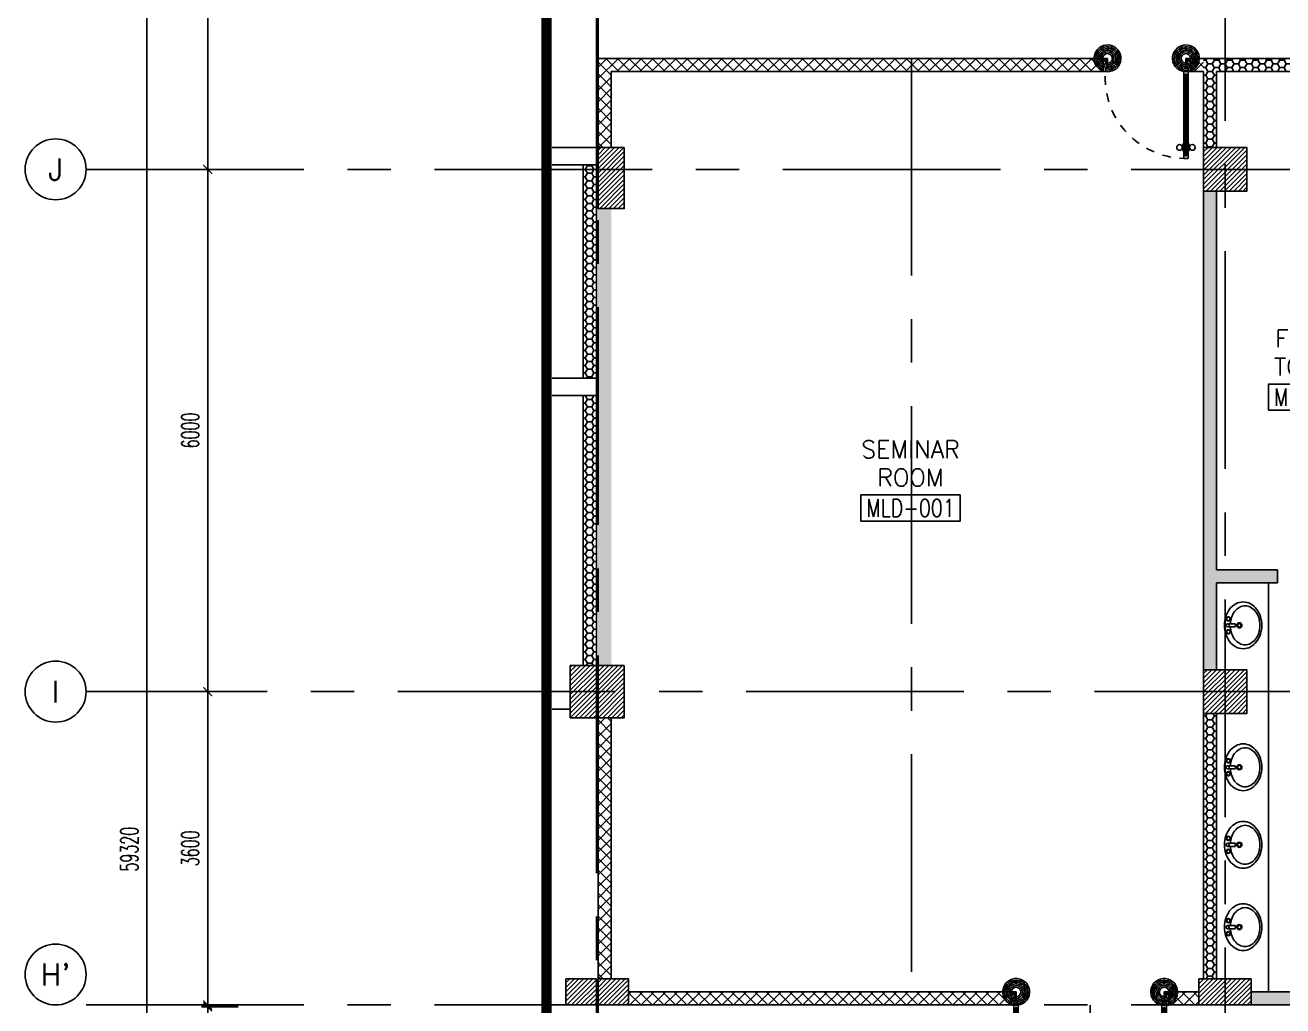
# Model space of a CAD drawing. Extents: x 417866.9 to 417960.2, y 43448 to 43538.2.
# Drawn here: x 417866.92 to 417881.36, y 43494.48 to 43505.75 of the extents above; entities that cross this region are included whole.
import ezdxf
from ezdxf.enums import TextEntityAlignment as Align

# ---------------------------------------------------------------- set-up
doc = ezdxf.new("R2010")
doc.units = 0
doc.header["$MEASUREMENT"] = 0
doc.header["$PDMODE"] = 3
doc.header["$PDSIZE"] = 0.1
for name, pattern in [('CENTER2', [1.125, 0.75, -0.125, 0.125, -0.125]), ('CENTERX2', [4, 2.5, -0.5, 0.5, -0.5]), ('HIDDEN', [0.375, 0.25, -0.125])]:
    doc.linetypes.add(name, pattern=pattern)
doc.layers.get('0').update_dxf_attribs({"linetype": 'CONTINUOUS'})
doc.layers.get('DEFPOINTS').update_dxf_attribs({"linetype": 'CONTINUOUS'})
for name, color, linetype in [('AX-CR', 2, 'CONTINUOUS'), ('AX-DIM', 4, 'CONTINUOUS'), ('AX-TXT', 6, 'CONTINUOUS'), ('AXES', 11, 'CENTERX2'), ('COL', 2, 'CONTINUOUS'), ('DOOR', 4, 'CONTINUOUS'), ('EJ', 8, 'CONTINUOUS'), ('ELEV', 2, 'CONTINUOUS'), ('FIX', 3, 'CONTINUOUS'), ('HAT', 8, 'CONTINUOUS'), ('RM-BOX', 2, 'CONTINUOUS'), ('RM-NAME', 2, 'CONTINUOUS'), ('RM-NO', 2, 'CONTINUOUS'), ('WALL', 2, 'CONTINUOUS'), ('WallType', 11, 'CONTINUOUS'), ('WallType2', 3, 'CONTINUOUS')]:
    doc.layers.add(name, color=color, linetype=linetype)
doc.styles.add('ROMANS', font='ROMANS.shx', dxfattribs={"width": 0.6})
doc.dimstyles.new('STANDARD in', dxfattribs={"dimtxt": 0.2, "dimasz": 0.1, "dimexe": 0.07, "dimexo": 0.05, "dimgap": 0.1, "dimtad": 1, "dimdec": 0, "dimlfac": 1000, "dimzin": 0, "dimdsep": 46, "dimtxsty": 'ROMANS', "dimblk": 'ARCHTICK', "dimcen": 0.05, "dimdle": 0.05, "dimclrd": 4, "dimclre": 4, "dimclrt": 2, "dimadec": 0, "dimazin": 0, "dimtfac": 1, "dimtdec": 0, "dimtmove": 2, "dimatfit": 3, "dimfxl": 0, "dimtolj": 1, "dimtzin": 0, "dimarcsym": 0})
pattern_1 = [(45, (0, 0), (-0.066291260736, 0.066291260736), []), (135, (0, 0), (-0.066291260736, -0.066291260736), [])]
pattern_2 = [(0, (0, 0), (0.075, 0.04330127), [0.05, -0.1]), (120, (0, 0), (-0.074999999836, 0.043301270284), [0.05, -0.1]), (60, (0, 0), (1.64e-10, 0.086602540284), [-0.1, 0.05])]

# ---------------------------------------------------------------- blocks, each defined once
blk = doc.blocks.new('A$C272A55A0')
at = {"layer": 'DOOR', "color": 0, "linetype": 'ByBlock'}
for p, q in [((0, 900), (0, 1050)), ((50, 1050), (0, 1050)), ((50, 950), (50, 1050)), ((1750, 950), (1750, 1050)), ((1750, 1050), (1800, 1050)), ((1800, 1050), (1800, 900)), ((0, 900), (25, 900)), ((25, 950), (50, 950)), ((25, 900), (25, 950)), ((75, 900), (25, 900)), ((25, 850), (25, 900)), ((58, 870), (42, 870)), ((42, 870), (42, 850)), ((58, 850), (58, 870)), ((75, 900), (75, 850)), ((1725, 900), (1775, 900)), ((1725, 900), (1725, 850)), ((1742, 870), (1758, 870)), ((1742, 850), (1742, 870)), ((1775, 950), (1750, 950)), ((1758, 870), (1758, 850)), ((1775, 900), (1775, 950)), ((1800, 900), (1775, 900)), ((1775, 850), (1775, 900)), ((42, 850), (25, 850)), ((75, 850), (58, 850)), ((1725, 850), (1742, 850)), ((1758, 850), (1775, 850)), ((1718, 160), (1709, 160)), ((1709, 95), (1709, 160)), ((1725, 173), (1718, 173)), ((1718, 173), (1718, 83)), ((1718, 95), (1718, 160)), ((1775, 173), (1782, 173)), ((1782, 173), (1782, 83)), ((1782, 160), (1791, 160)), ((1782, 95), (1782, 160)), ((1791, 95), (1791, 160)), ((25, 50), (42, 50)), ((25, 50), (25, 0)), ((25, 0), (75, 0)), ((75, 0), (25, 0)), ((42, 50), (42, 30)), ((42, 30), (58, 30)), ((58, 50), (75, 50)), ((58, 50), (58, 30)), ((75, 50), (75, 0)), ((1718, 95), (1709, 95)), ((1725, 83), (1718, 83)), ((1742, 50), (1725, 50)), ((1725, 50), (1725, 0)), ((1775, 0), (1725, 0)), ((1725, 0), (1775, 0)), ((1742, 50), (1742, 30)), ((1758, 30), (1742, 30)), ((1775, 50), (1758, 50)), ((1758, 50), (1758, 30)), ((1775, 83), (1782, 83)), ((1775, 50), (1775, 0)), ((1782, 95), (1791, 95))]:
    blk.add_line(p, q, dxfattribs=at)
at = {"layer": 'DOOR', "color": 9, "linetype": 'ByBlock'}
for p, q in [((50, 1050), (0, 1010)), ((50, 1050), (0, 937)), ((50, 1050), (37, 950)), ((1750, 1050), (1800, 1010)), ((1750, 1050), (1800, 937)), ((1750, 1050), (1763, 950))]:
    blk.add_line(p, q, dxfattribs=at)
at = {"layer": 'DOOR', "linetype": 'ByBlock'}
for p, q in [((25, 850), (25, 50)), ((42, 850), (42, 50)), ((58, 850), (58, 50)), ((75, 50), (75, 850)), ((1725, 50), (1725, 850)), ((1742, 850), (1742, 50)), ((1758, 850), (1758, 50)), ((1775, 850), (1775, 50))]:
    blk.add_line(p, q, dxfattribs=at)
at = {"layer": 'DOOR', "color": 0, "linetype": 'ByBlock'}
for centre in [(1676, 128), (1824, 128)]:
    blk.add_circle(centre, 32.4, dxfattribs=at)
at = {"layer": 'DOOR', "color": 9, "linetype": 'ByBlock'}
for centre, radius, start, end in [((50, 1050), 54.4, 203.2074, 270), ((50, 1050), 34.4, 180, 270), ((50, 1050), 14.4, 180, 270), ((1750, 1050), 14.4, 270, 0), ((1750, 1050), 34.4, 270, 0), ((1750, 1050), 54.4, 270, 336.7926), ((50, 1050), 74.4, 227.7764, 270), ((50, 1050), 94.4, 238.0182, 270), ((50, 1050), 114, 244.0838, 257.3774), ((50, 1050), 134, 248.1598, 259.28), ((50, 1050), 154, 251.1053, 256.2858), ((1750, 1050), 74.4, 270, 312.2236), ((1750, 1050), 94.4, 270, 301.9818), ((1750, 1050), 114, 282.6226, 295.9162), ((1750, 1050), 134, 280.72, 291.8402), ((1750, 1050), 154, 283.7142, 288.8947)]:
    blk.add_arc(centre, radius, start, end, dxfattribs=at)
at = {"layer": 'DOOR', "linetype": 'HIDDEN', "ltscale": 0.5}
for centre, start, end in [((50, 851), 268.3174, 3.2965), ((1750, 851), 176.7035, 271.6826)]:
    blk.add_arc(centre, 851, start, end, dxfattribs=at)
at = {"layer": 'WALL', "linetype": 'ByBlock'}
blk.add_line((1800, 900), (1800, 1050), dxfattribs=at)
blk = doc.blocks.new('RM1')
at = {"layer": 'RM-BOX'}
blk.add_lwpolyline([(570, -200), (-570, -200), (-570, -500), (570, -500)], close=True, dxfattribs=at)
at = {"layer": 'RM-NAME', "style": 'ROMANS'}
for tag, p in [('ROOMNAME1', (0, 324)), ('ROOMNAME2', (0, 0))]:
    blk.add_attdef(tag, text='', height=200, dxfattribs=at).set_placement(p, align=Align.MIDDLE)
at = {"layer": 'RM-NO', "style": 'ROMANS', "width": 0.8}
blk.add_attdef('ROOMNO', text='', height=200, dxfattribs=at).set_placement((0, -350), align=Align.MIDDLE)
blk = doc.blocks.new('A$C24ED45A6')
at = {"layer": 'DOOR', "color": 0, "linetype": 'ByBlock'}
for p, q in [((909, 1055), (909, 990)), ((918, 1055), (909, 1055)), ((918, 978), (918, 1068)), ((925, 1068), (918, 1068)), ((918, 1055), (918, 990)), ((925, 1100), (925, 1150)), ((925, 1150), (975, 1150)), ((975, 1150), (925, 1150)), ((942, 1100), (925, 1100)), ((942, 1100), (942, 1120)), ((958, 1120), (942, 1120)), ((958, 1100), (958, 1120)), ((975, 1100), (958, 1100)), ((975, 1100), (975, 1150)), ((975, 1068), (982, 1068)), ((982, 978), (982, 1068)), ((982, 1055), (982, 990)), ((982, 1055), (991, 1055)), ((991, 1055), (991, 990)), ((918, 990), (909, 990)), ((925, 978), (918, 978)), ((975, 978), (982, 978)), ((982, 990), (991, 990)), ((0, 0), (0, 150)), ((0, 150), (25, 150)), ((25, 150), (25, 100)), ((925, 150), (925, 200)), ((925, 200), (942, 200)), ((925, 150), (975, 150)), ((942, 200), (942, 180)), ((942, 180), (958, 180)), ((958, 180), (958, 200)), ((958, 200), (975, 200)), ((975, 200), (975, 150)), ((1000, 150), (975, 150)), ((975, 150), (975, 100)), ((1000, 150), (1000, 0)), ((50, 0), (0, 0)), ((25, 100), (50, 100)), ((50, 100), (50, 0)), ((975, 100), (950, 100)), ((950, 100), (950, 0)), ((950, 0), (1000, 0))]:
    blk.add_line(p, q, dxfattribs=at)
at = {"layer": 'DOOR', "linetype": 'ByBlock'}
for p, q in [((925, 1100), (925, 200)), ((942, 200), (942, 1100)), ((958, 200), (958, 1100)), ((975, 200), (975, 1100))]:
    blk.add_line(p, q, dxfattribs=at)
at = {"layer": 'DOOR', "color": 9, "linetype": 'ByBlock'}
for p, q in [((50, 0), (0, 114)), ((50, 0), (0, 40)), ((50, 0), (37, 100)), ((950, 0), (1000, 114)), ((950, 0), (963, 100)), ((950, 0), (1000, 40))]:
    blk.add_line(p, q, dxfattribs=at)
at = {"layer": 'DOOR', "color": 0, "linetype": 'ByBlock'}
for centre in [(876, 1023), (1024, 1023)]:
    blk.add_circle(centre, 32.4, dxfattribs=at)
at = {"layer": 'DOOR', "linetype": 'HIDDEN', "ltscale": 0.5}
blk.add_arc((950, 222), 928, 88.456, 184.4816, dxfattribs=at)
at = {"layer": 'DOOR', "color": 9, "linetype": 'ByBlock'}
for centre, radius, start, end in [((50, 0), 154, 103.7142, 108.8947), ((950, 0), 154, 71.1053, 76.2858), ((50, 0), 134, 100.72, 111.8402), ((50, 0), 114, 102.6226, 115.9162), ((50, 0), 94.4, 90, 121.9818), ((50, 0), 74.4, 90, 132.2236), ((50, 0), 54.4, 90, 156.7926), ((50, 0), 34.4, 90, 180), ((50, 0), 14.4, 90, 180), ((950, 0), 94.4, 58.0182, 90), ((950, 0), 74.4, 47.7764, 90), ((950, 0), 54.4, 23.2074, 90), ((950, 0), 34.4, 0, 90), ((950, 0), 14.4, 0, 90), ((950, 0), 134, 68.1598, 79.28), ((950, 0), 114, 64.0838, 77.3774)]:
    blk.add_arc(centre, radius, start, end, dxfattribs=at)
at = {"layer": 'WALL'}
blk.add_line((1000, 0), (1000, 150), dxfattribs=at)
blk = doc.blocks.new('*X132')
at = {"color": 0}
for p, q in [((73379, 41931), (73850, 42401)), ((73379, 41984), (73797, 42401)), ((73379, 42037), (73744, 42401)), ((73379, 42090), (73690, 42401)), ((73379, 42143), (73637, 42401)), ((73379, 42196), (73584, 42401)), ((73379, 42249), (73531, 42401)), ((73379, 42302), (73478, 42401)), ((73379, 42355), (73425, 42401)), ((73403, 41901), (73879, 42378)), ((73456, 41901), (73879, 42325)), ((73509, 41901), (73879, 42272)), ((73562, 41901), (73879, 42219)), ((73615, 41901), (73879, 42165)), ((73668, 41901), (73879, 42112)), ((73721, 41901), (73879, 42059)), ((73774, 41901), (73879, 42006)), ((73827, 41901), (73879, 41953))]:
    blk.add_line(p, q, dxfattribs=at)
blk = doc.blocks.new('*X130')
at = {"color": 0}
for p, q in [((73379, 47923), (73857, 48401)), ((73379, 47976), (73804, 48401)), ((73379, 48029), (73751, 48401)), ((73379, 48082), (73698, 48401)), ((73379, 48136), (73645, 48401)), ((73379, 48189), (73592, 48401)), ((73379, 48242), (73539, 48401)), ((73379, 48295), (73486, 48401)), ((73379, 48348), (73433, 48401)), ((73410, 47901), (73879, 48370)), ((73463, 47901), (73879, 48317)), ((73516, 47901), (73879, 48264)), ((73569, 47901), (73879, 48211)), ((73622, 47901), (73879, 48158)), ((73675, 47901), (73879, 48105)), ((73728, 47901), (73879, 48052)), ((73781, 47901), (73879, 47999)), ((73834, 47901), (73879, 47946))]:
    blk.add_line(p, q, dxfattribs=at)
blk = doc.blocks.new('C5')
at = {"layer": 'HAT'}
h = blk.add_hatch(dxfattribs=at)
h.set_pattern_fill('ANSI31', color=256, scale=300, style=0)
h.set_pattern_definition([(45, (-38851, -358245.23), (26.5165043, -26.5165043), [])])
h.paths.add_polyline_path([(-320, 300), (-20, 300), (-20, 0), (-320, 0)])
h.paths.add_polyline_path([(-320, 600), (-20, 600), (-20, 300), (-320, 300)])
h = blk.add_hatch(dxfattribs=at)
h.set_pattern_fill('ANSI31', color=256, scale=300, style=0)
h.set_pattern_definition([(45, (-38531, -358245.23), (26.5165043, -26.5165043), [])])
h.paths.add_polyline_path([(0, 300), (300, 300), (300, 0), (0, 0)])
h.paths.add_polyline_path([(0, 600), (300, 600), (300, 300), (0, 300)])
at = {"layer": 'COL'}
for points in [[(-20, 600), (-20, 0), (-320, 0), (-320, 600)], [(300, 600), (300, 0), (0, 0), (0, 600)]]:
    blk.add_lwpolyline(points, close=True, dxfattribs=at)
blk = doc.blocks.new('OV')
for p, q in [((-0.02, -0.041), (-0.02, -0.135)), ((0.02, -0.041), (0.02, -0.135))]:
    blk.add_line(p, q)
blk.add_lwpolyline([(-0.3, -0.239, 0.126028), (-0.276, -0.332, 0.105961), (-0.207, -0.412, 0.086149), (-0.113, -0.46, 0.075973), (0, -0.478, 0.075973), (0.113, -0.46, 0.086149), (0.207, -0.412, 0.105961), (0.276, -0.332, 0.126028), (0.3, -0.239, 0.126028), (0.276, -0.145, 0.105961), (0.207, -0.065, 0.086149), (0.113, -0.017, 0.075973), (0, 0, 0.075973), (-0.113, -0.017, 0.086149), (-0.207, -0.065, 0.105961), (-0.276, -0.145, 0.126028)], format="xyb", close=True)
for points in [[(-0.25, -0.264, 0.126028), (-0.232, -0.333, 0.105961), (-0.177, -0.398, 0.086149), (-0.099, -0.438, 0.075973), (0, -0.453, 0.075973), (0.099, -0.438, 0.086149), (0.177, -0.398, 0.105961), (0.232, -0.333, 0.126028), (0.25, -0.264, 0.126028), (0.232, -0.195, 0.105961), (0.177, -0.13, 0.086149), (0.099, -0.09, 0.060606), (0.02, -0.076, 0.075973)], [(-0.02, -0.076, 0.060606), (-0.099, -0.09, 0.086149), (-0.177, -0.13, 0.105961), (-0.232, -0.195, 0.126028), (-0.25, -0.264, 0.126028)]]:
    blk.add_lwpolyline(points, format="xyb")
for centre, radius in [((-0.083, -0.05), 0.027), ((-0.083, -0.05), 0.022), ((0, -0.19), 0.0332), ((0, -0.041), 0.0202), ((0.083, -0.05), 0.027), ((0.083, -0.05), 0.022), ((0, -0.19), 0.0232)]:
    blk.add_circle(centre, radius)
blk.add_arc((0, -0.099), 0.0409, 240.429, 299.571)
blk = doc.blocks.new('AXR')
at = {"layer": 'AX-CR'}
blk.add_circle((350, 0), 350, dxfattribs=at)
at = {"layer": 'AX-TXT', "style": 'ROMANS'}
blk.add_attdef('AX', text='', height=250, dxfattribs=at).set_placement((350, 0), align=Align.MIDDLE)
blk = doc.blocks.new('_ARCHTICK')
at = {"color": 0, "linetype": 'ByBlock', "const_width": 0.15}
blk.add_lwpolyline([(-0.5, -0.5), (0.5, 0.5)], dxfattribs=at)
blk = doc.blocks.new('*D436')
at = {"layer": 'AX-DIM', "color": 4, "lineweight": -2}
for p, q in [((417868.313, 43525.994), (417868.313, 43466.574)), ((417872.682, 43525.944), (417868.243, 43525.944)), ((417878.896, 43466.624), (417868.243, 43466.624))]:
    blk.add_line(p, q, dxfattribs=at)
at = {"layer": 'DEFPOINTS', "color": 0}
for p in [(417872.732, 43525.944), (417868.313, 43466.624), (417878.946, 43466.624)]:
    blk.add_point(p, dxfattribs=at)
at = {"layer": 'AX-DIM', "color": 4, "lineweight": -2, "xscale": 0.1, "yscale": 0.1, "zscale": 0.1}
for p, rotation in [((417868.313, 43525.944), 90), ((417868.313, 43466.624), 270)]:
    blk.add_blockref('_ARCHTICK', p, dxfattribs=dict(at, rotation=rotation))
at = {"layer": 'AX-DIM', "color": 2, "insert": (417868.113, 43496.284), "char_height": 0.2, "attachment_point": 5, "rotation": 90, "style": 'ROMANS'}
blk.add_mtext('\\A1;59320', dxfattribs=at)
blk = doc.blocks.new('*D443')
at = {"layer": 'AX-DIM', "color": 4, "lineweight": -2}
for p, q in [((417869.013, 43498.144), (417869.013, 43494.444)), ((417869.363, 43498.094), (417868.943, 43498.094)), ((417869.363, 43494.494), (417868.943, 43494.494))]:
    blk.add_line(p, q, dxfattribs=at)
at = {"layer": 'DEFPOINTS', "color": 0}
for p in [(417869.413, 43498.094), (417869.013, 43494.494), (417869.413, 43494.494)]:
    blk.add_point(p, dxfattribs=at)
at = {"layer": 'AX-DIM', "color": 4, "lineweight": -2, "xscale": 0.1, "yscale": 0.1, "zscale": 0.1}
for p, rotation in [((417869.013, 43498.094), 90), ((417869.013, 43494.494), 270)]:
    blk.add_blockref('_ARCHTICK', p, dxfattribs=dict(at, rotation=rotation))
at = {"layer": 'AX-DIM', "color": 2, "insert": (417868.813, 43496.294), "char_height": 0.2, "attachment_point": 5, "rotation": 90, "style": 'ROMANS'}
blk.add_mtext('\\A1;3600', dxfattribs=at)
blk = doc.blocks.new('*D447')
at = {"layer": 'AX-DIM', "color": 4, "lineweight": -2}
for p, q in [((417869.013, 43494.524), (417869.013, 43488.424)), ((417869.363, 43494.474), (417868.943, 43494.474)), ((417869.363, 43488.474), (417868.943, 43488.474))]:
    blk.add_line(p, q, dxfattribs=at)
at = {"layer": 'DEFPOINTS', "color": 0}
for p in [(417869.413, 43494.474), (417869.013, 43488.474), (417869.413, 43488.474)]:
    blk.add_point(p, dxfattribs=at)
at = {"layer": 'AX-DIM', "color": 4, "lineweight": -2, "xscale": 0.1, "yscale": 0.1, "zscale": 0.1}
for p, rotation in [((417869.013, 43494.474), 90), ((417869.013, 43488.474), 270)]:
    blk.add_blockref('_ARCHTICK', p, dxfattribs=dict(at, rotation=rotation))
at = {"layer": 'AX-DIM', "color": 2, "insert": (417868.813, 43491.474), "char_height": 0.2, "attachment_point": 5, "rotation": 90, "style": 'ROMANS'}
blk.add_mtext('\\A1;6000', dxfattribs=at)
blk = doc.blocks.new('*D448')
at = {"layer": 'AX-DIM', "color": 4, "lineweight": -2}
for p, q in [((417869.363, 43511.294), (417868.943, 43511.294)), ((417869.013, 43511.344), (417869.013, 43504.044)), ((417869.363, 43504.094), (417868.943, 43504.094))]:
    blk.add_line(p, q, dxfattribs=at)
at = {"layer": 'DEFPOINTS', "color": 0}
for p in [(417869.413, 43511.294), (417869.013, 43504.094), (417869.413, 43504.094)]:
    blk.add_point(p, dxfattribs=at)
at = {"layer": 'AX-DIM', "color": 4, "lineweight": -2, "xscale": 0.1, "yscale": 0.1, "zscale": 0.1}
for p, rotation in [((417869.013, 43511.294), 90), ((417869.013, 43504.094), 270)]:
    blk.add_blockref('_ARCHTICK', p, dxfattribs=dict(at, rotation=rotation))
at = {"layer": 'AX-DIM', "color": 2, "insert": (417868.813, 43507.694), "char_height": 0.2, "attachment_point": 5, "rotation": 90, "style": 'ROMANS'}
blk.add_mtext('\\A1;7200', dxfattribs=at)
blk = doc.blocks.new('*D449')
at = {"layer": 'AX-DIM', "color": 4, "lineweight": -2}
for p, q in [((417869.363, 43504.094), (417868.943, 43504.094)), ((417869.013, 43504.144), (417869.013, 43498.044)), ((417869.363, 43498.094), (417868.943, 43498.094))]:
    blk.add_line(p, q, dxfattribs=at)
at = {"layer": 'DEFPOINTS', "color": 0}
for p in [(417869.413, 43504.094), (417869.013, 43498.094), (417869.413, 43498.094)]:
    blk.add_point(p, dxfattribs=at)
at = {"layer": 'AX-DIM', "color": 4, "lineweight": -2, "xscale": 0.1, "yscale": 0.1, "zscale": 0.1}
for p, rotation in [((417869.013, 43504.094), 90), ((417869.013, 43498.094), 270)]:
    blk.add_blockref('_ARCHTICK', p, dxfattribs=dict(at, rotation=rotation))
at = {"layer": 'AX-DIM', "color": 2, "insert": (417868.813, 43501.094), "char_height": 0.2, "attachment_point": 5, "rotation": 90, "style": 'ROMANS'}
blk.add_mtext('\\A1;6000', dxfattribs=at)

msp = doc.modelspace()

# ---------------------------------------------------------------- hatches: boundary and pattern name
at = {"layer": 'HAT'}
h = msp.add_hatch(dxfattribs=at)
h.set_pattern_fill('ANSI31', color=256, scale=0.3, style=0)
h.set_pattern_definition([(45, (417480.111385, 43455.963322), (-0.0265165043, 0.0265165043), [])])
h.paths.add_polyline_path([(417873.7966, 43504.3443), (417873.4966, 43504.3443), (417873.4966, 43504.0943), (417873.7966, 43504.0943)])
h.paths.add_polyline_path([(417873.7966, 43504.0943), (417873.4966, 43504.0943), (417873.4966, 43503.6443), (417873.7966, 43503.6443)])
h = msp.add_hatch(dxfattribs=at)
h.set_pattern_fill('ANSI31', color=256, scale=0.3, style=0)
h.set_pattern_definition([(45, (417489.731385, 43455.963322), (-0.0265165043, 0.0265165043), [])])
h.paths.add_polyline_path([(417873.1266, 43494.4943), (417873.4766, 43494.4943), (417873.4766, 43494.7943), (417873.1266, 43494.7943)])
h = msp.add_hatch(dxfattribs=at)
h.set_pattern_fill('ANSI31', color=256, scale=0.3, style=0)
h.set_pattern_definition([(45, (417490.101385, 43455.963322), (-0.0265165043, 0.0265165043), [])])
h.paths.add_polyline_path([(417873.4966, 43494.4943), (417873.8466, 43494.4943), (417873.8466, 43494.7943), (417873.4966, 43494.7943)])
h = msp.add_hatch(dxfattribs=at)
h.set_pattern_fill('ANSI31', color=256, scale=0.3, style=0)
h.set_pattern_definition([(45, (417522.151385, 43455.963322), (-0.0265165043, 0.0265165043), [])])
h.paths.add_polyline_path([(417880.6966, 43494.4943), (417880.6966, 43494.7943), (417880.3966, 43494.7943), (417880.3966, 43494.4943)])
h.paths.add_polyline_path([(417880.9966, 43494.4943), (417880.9966, 43494.7943), (417880.6966, 43494.7943), (417880.6966, 43494.4943)])
at = {"layer": 'WallType'}
h = msp.add_hatch(dxfattribs=at)
h.set_pattern_fill('ANSI37', color=256, scale=0.75, style=0)
h.set_pattern_definition(pattern_1)
h.paths.add_polyline_path([(417879.2966, 43505.3693), (417873.4966, 43505.3693), (417873.4966, 43504.3443), (417873.6466, 43504.3443), (417873.6466, 43505.2193), (417879.2966, 43505.2193)])
h = msp.add_hatch(dxfattribs=at)
h.set_pattern_fill('ANSI37', color=256, scale=0.75, style=0)
h.set_pattern_definition(pattern_1)
h.paths.add_polyline_path([(417880.4466, 43505.3693), (417880.2966, 43505.3693), (417880.2966, 43505.2193), (417880.4466, 43505.2193)])
h = msp.add_hatch(dxfattribs=at)
h.set_pattern_fill('ANSI37', color=256, scale=0.75, style=0)
h.set_pattern_definition(pattern_1)
h.paths.add_polyline_path([(417873.6466, 43497.7943), (417873.4966, 43497.7943), (417873.4966, 43494.7943), (417873.6466, 43494.7943)])
h = msp.add_hatch(dxfattribs=at)
h.set_pattern_fill('ANSI37', color=256, scale=0.75, style=0)
h.set_pattern_definition(pattern_1)
h.paths.add_polyline_path([(417878.2466, 43494.6443), (417873.8466, 43494.6443), (417873.8466, 43494.4943), (417878.2466, 43494.4943)])
h = msp.add_hatch(dxfattribs=at)
h.set_pattern_fill('ANSI37', color=256, scale=0.75, style=0)
h.set_pattern_definition(pattern_1)
h.paths.add_polyline_path([(417880.3966, 43494.6443), (417880.0466, 43494.6443), (417880.0466, 43494.4943), (417880.3966, 43494.4943)])
at = {"layer": 'WallType2'}
h = msp.add_hatch(dxfattribs=at)
h.set_pattern_fill('HONEY', color=256, scale=0.4, style=0)
h.set_pattern_definition(pattern_2)
h.paths.add_polyline_path([(417883.1716, 43505.3693), (417880.4466, 43505.3693), (417880.4466, 43504.3443), (417880.5966, 43504.3443), (417880.5966, 43505.2193), (417883.1716, 43505.2193)])
h = msp.add_hatch(dxfattribs=at)
h.set_pattern_fill('HONEY', color=256, scale=0.4, style=0)
h.set_pattern_definition(pattern_2)
h.paths.add_polyline_path([(417884.3716, 43505.2193), (417884.5216, 43505.2193), (417884.5216, 43505.3693), (417884.0716, 43505.3693), (417884.0716, 43505.2193), (417884.2216, 43505.2193), (417884.2216, 43499.4948), (417882.5466, 43499.4948), (417882.5466, 43500.0948), (417882.3966, 43500.0948), (417882.3966, 43499.3448), (417884.2216, 43499.3448), (417884.2216, 43494.6443), (417880.9966, 43494.6443), (417880.9966, 43494.4943), (417887.5966, 43494.4943), (417887.5966, 43494.6443), (417884.3716, 43494.6443), (417884.3716, 43499.3448), (417886.1966, 43499.3448), (417886.1968, 43500.0948), (417886.0468, 43500.0948), (417886.0467, 43499.4948), (417884.3716, 43499.4948)])
h = msp.add_hatch(dxfattribs=at)
h.set_pattern_fill('HONEY', color=256, scale=0.4, style=0)
h.set_pattern_definition(pattern_2)
h.paths.add_polyline_path([(417873.4766, 43503.8443), (417873.4766, 43504.1443), (417873.3266, 43504.1443), (417873.3266, 43501.6943), (417873.4766, 43501.6943)])
h = msp.add_hatch(dxfattribs=at)
h.set_pattern_fill('HONEY', color=256, scale=0.4, style=0)
h.set_pattern_definition(pattern_2)
h.paths.add_polyline_path([(417880.5966, 43503.8443), (417880.4466, 43503.8443), (417880.4466, 43498.3443), (417880.5966, 43498.3443), (417880.5966, 43499.3448), (417881.2966, 43499.3448), (417881.2966, 43499.4948), (417880.5966, 43499.4948)])
h = msp.add_hatch(dxfattribs=at)
h.set_pattern_fill('HONEY', color=256, scale=0.4, style=0)
h.set_pattern_definition(pattern_2)
h.paths.add_polyline_path([(417873.6466, 43503.6443), (417873.4966, 43503.6443), (417873.4966, 43498.3943), (417873.6466, 43498.3943)])
h = msp.add_hatch(dxfattribs=at)
h.set_pattern_fill('HONEY', color=256, scale=0.4, style=0)
h.set_pattern_definition(pattern_2)
h.paths.add_polyline_path([(417873.4766, 43501.4943), (417873.3266, 43501.4943), (417873.3266, 43498.3943), (417873.4766, 43498.3943)])
h = msp.add_hatch(dxfattribs=at)
h.set_pattern_fill('HONEY', color=256, scale=0.4, style=0)
h.set_pattern_definition(pattern_2)
h.paths.add_polyline_path([(417880.5966, 43497.8443), (417880.4466, 43497.8443), (417880.4466, 43494.7943), (417880.5966, 43494.7943)])

# ---------------------------------------------------------------- linework, layer by layer
at = {"layer": 'AXES'}
for p, q in [((417880.6966, 43448.6529), (417880.6966, 43537.5491)), ((417873.4766, 43460.01), (417873.4766, 43537.1991)), ((417873.4966, 43460.01), (417873.4966, 43537.1991)), ((417877.0966, 43466.8743), (417877.0966, 43525.6943)), ((417867.6171, 43504.0943), (417889.6966, 43504.0943)), ((417889.6966, 43498.0943), (417867.6171, 43498.0943)), ((417867.6171, 43494.4943), (417889.6966, 43494.4943))]:
    msp.add_line(p, q, dxfattribs=at)
at = {"layer": 'COL'}
for points in [[(417872.9677, 43504.3443), (417873.4766, 43504.3443), (417873.4766, 43504.1443), (417872.9677, 43504.1443)], [(417872.9677, 43501.6943), (417873.4766, 43501.6943), (417873.4766, 43501.4943), (417872.9677, 43501.4943)]]:
    msp.add_lwpolyline(points, dxfattribs=at)
for points in [[(417873.7966, 43504.3443), (417873.7966, 43503.6443), (417873.4966, 43503.6443), (417873.4966, 43504.3443)], [(417880.4466, 43504.3443), (417880.4466, 43503.8443), (417880.9466, 43503.8443), (417880.9466, 43504.3443)], [(417880.4466, 43498.3443), (417880.4466, 43497.8443), (417880.9466, 43497.8443), (417880.9466, 43498.3443)], [(417873.1266, 43494.7943), (417873.1266, 43494.4943), (417873.4766, 43494.4943), (417873.4766, 43494.7943)], [(417873.4966, 43494.7943), (417873.4966, 43494.4943), (417873.8466, 43494.4943), (417873.8466, 43494.7943)], [(417880.9966, 43494.7943), (417880.3966, 43494.7943), (417880.3966, 43494.4943), (417880.9966, 43494.4943)]]:
    msp.add_lwpolyline(points, close=True, dxfattribs=at)
at = {"layer": 'ELEV', "linetype": 'CENTER2', "const_width": 0.12}
msp.add_lwpolyline([(417872.903, 43464.6371), (417872.903, 43528.0943)], dxfattribs=at)
at = {"layer": 'FIX'}
msp.add_line((417881.1966, 43494.6443), (417881.1966, 43499.3448), dxfattribs=at)
at = {"layer": 'WALL'}
for p, q in [((417873.4966, 43505.3693), (417879.2966, 43505.3693)), ((417873.4966, 43505.3693), (417873.4966, 43504.2443)), ((417879.2966, 43505.2193), (417879.2966, 43505.3693)), ((417880.2966, 43505.3693), (417883.1716, 43505.3693)), ((417880.2966, 43505.2193), (417880.2966, 43505.3693)), ((417873.6466, 43505.2193), (417879.2966, 43505.2193)), ((417873.6466, 43505.2193), (417873.6466, 43504.3443)), ((417880.2966, 43505.2193), (417880.4466, 43505.2193)), ((417880.4466, 43505.2193), (417880.4466, 43504.3443)), ((417880.5966, 43505.2193), (417880.5966, 43504.3443)), ((417880.5966, 43505.2193), (417883.1716, 43505.2193)), ((417873.3266, 43501.6943), (417873.3266, 43504.1443)), ((417873.4766, 43501.6943), (417873.4766, 43504.1443)), ((417873.4766, 43503.8443), (417873.4766, 43498.3943)), ((417880.4466, 43503.8443), (417880.4466, 43498.3443)), ((417880.5966, 43503.8443), (417880.5966, 43499.4948)), ((417873.3266, 43498.3943), (417873.3266, 43501.4943)), ((417881.2966, 43499.4948), (417880.5966, 43499.4948)), ((417881.2966, 43499.4948), (417881.2966, 43499.3448)), ((417880.5966, 43499.3448), (417880.5966, 43498.3443)), ((417881.2966, 43499.3448), (417880.5966, 43499.3448)), ((417872.9677, 43498.0943), (417873.2266, 43498.0943)), ((417872.9677, 43497.8943), (417873.1766, 43497.8943)), ((417880.4466, 43494.7943), (417880.4466, 43497.8443)), ((417880.5966, 43494.7943), (417880.5966, 43497.8443)), ((417873.4966, 43494.7443), (417873.4966, 43497.7943)), ((417873.6466, 43494.7943), (417873.6466, 43497.7943)), ((417873.8466, 43494.6443), (417878.2466, 43494.6443)), ((417878.2466, 43494.6443), (417878.2466, 43494.4943)), ((417880.0466, 43494.6443), (417880.3966, 43494.6443)), ((417880.0466, 43494.6443), (417880.0466, 43494.4943)), ((417880.9966, 43494.6443), (417884.2216, 43494.6443)), ((417873.8466, 43494.4943), (417878.2466, 43494.4943)), ((417880.0466, 43494.4943), (417880.4466, 43494.4943)), ((417880.9466, 43494.4943), (417887.6466, 43494.4943))]:
    msp.add_line(p, q, dxfattribs=at)

# ---------------------------------------------------------------- block references
at = {"layer": 'AXES', "xscale": 0.001000000047497451, "yscale": 0.0009999999892897904, "zscale": 0.001}
for p, values in [((417866.9171, 43504.0943), {'AX': 'J'}), ((417866.9171, 43498.0943), {'AX': 'I'}), ((417866.9171, 43494.8443), {'AX': "H'"})]:
    msp.add_blockref('AXR', p, dxfattribs=at).add_auto_attribs(values)
at = {"layer": 'DOOR', "color": 0, "xscale": -0.001000000047497451, "yscale": 0.0009999999892897904, "zscale": 0.001, "rotation": 180}
msp.add_blockref('A$C24ED45A6', (417879.2966, 43505.3693), dxfattribs=at)
at = {"layer": 'DOOR', "color": 0, "xscale": 0.001000000047497451, "yscale": 0.0009999999892897904, "zscale": 0.001}
msp.add_blockref('A$C272A55A0', (417878.2466, 43493.594), dxfattribs=at)
at = {"layer": 'EJ', "color": 2, "linetype": 'ByBlock', "xscale": 0.001000000047497451, "yscale": 0.0009999999892897904, "zscale": 0.001}
msp.add_blockref('C5', (417873.4966, 43497.7943), dxfattribs=at)
at = {"layer": 'FIX', "xscale": 0.8960000000000001, "yscale": 0.8960000000000001, "zscale": 0.8960000000000001, "rotation": 90}
for p in [(417880.6894, 43498.8558), (417880.6894, 43497.2252), (417880.6894, 43496.3344), (417880.6894, 43495.3889)]:
    msp.add_blockref('OV', p, dxfattribs=at)
at = {"layer": 'HAT', "xscale": 0.001000000047497451, "yscale": 0.0009999999892897904, "zscale": 0.001}
for name in ['*X130', '*X132']:
    msp.add_blockref(name, (417807.0674, 43455.9433), dxfattribs=at)
for p, values in [((417881.7654, 43501.8269), {'ROOMNO': 'MLD-002', 'ROOMNAME2': 'TOILETS', 'ROOMNAME1': 'FEMALE'}), ((417877.0842, 43500.5537), {'ROOMNO': 'MLD-001', 'ROOMNAME2': 'ROOM', 'ROOMNAME1': 'SEMINAR'})]:
    msp.add_blockref('RM1', p, dxfattribs=at).add_auto_attribs(values)

# ---------------------------------------------------------------- dimensions: what is measured, and where the dimension line sits
at = {"layer": 'AX-DIM'}
for base, p1, p2, picture, middle in [((417868.3128, 43466.6243), (417872.7324, 43525.9443), (417878.9456, 43466.6243), '*D436', (417868.1128, 43496.2843)), ((417869.0128, 43504.0943), (417869.4128, 43511.2943), (417869.4128, 43504.0943), '*D448', (417868.8128, 43507.6943)), ((417869.0128, 43498.0943), (417869.4128, 43504.0943), (417869.4128, 43498.0943), '*D449', (417868.8128, 43501.0943)), ((417869.0128, 43494.4943), (417869.4128, 43498.0943), (417869.4128, 43494.4943), '*D443', (417868.8128, 43496.2943)), ((417869.0128, 43488.4743), (417869.4128, 43494.4743), (417869.4128, 43488.4743), '*D447', (417868.8128, 43491.4743))]:
    dim = msp.add_linear_dim(base=base, p1=p1, p2=p2, angle=270, dimstyle='STANDARD in', dxfattribs=at)
    dim.commit()
    dim.dimension.update_dxf_attribs({"geometry": picture, "text_midpoint": middle})

doc.saveas('drawing.dxf')
